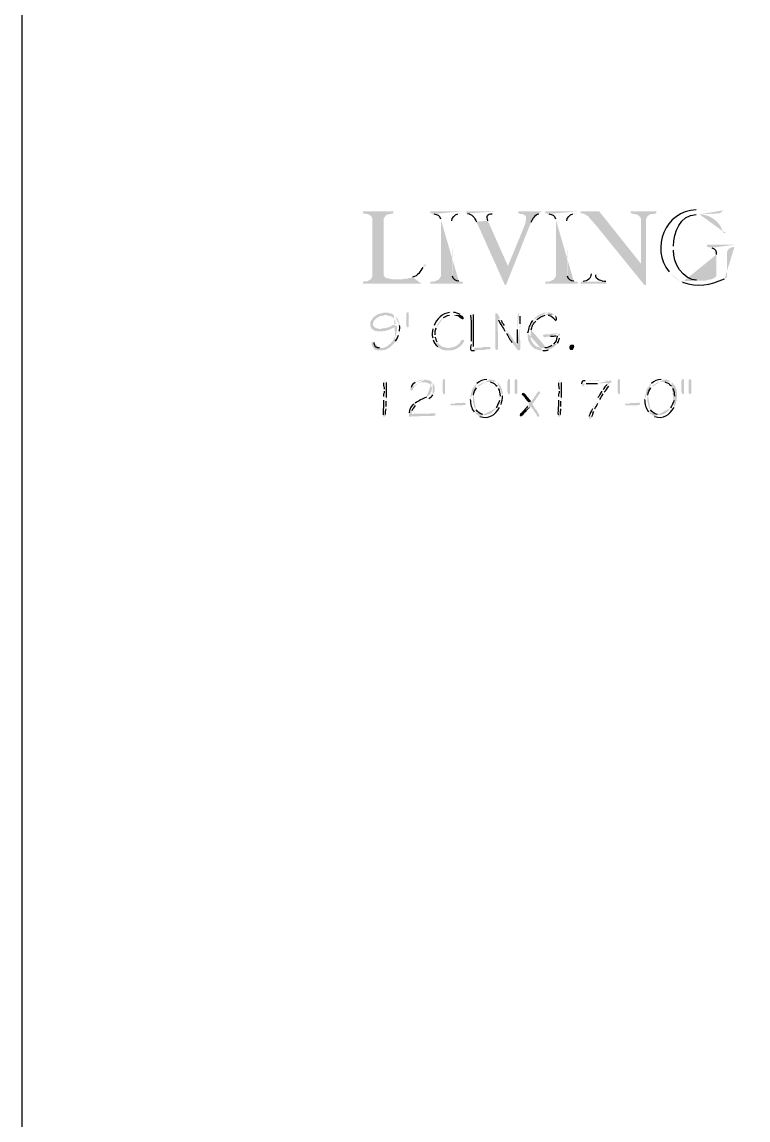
# Model space of a CAD drawing. Header units: inches. Extents: x -167 to 6071, y -6287 to -2731.
# Drawn here: x 496.9 to 575.7, y -5776.3 to -5657.1 of the extents above; entities that cross this region are included whole.
import ezdxf

# ---------------------------------------------------------------- set-up
doc = ezdxf.new("R2010")
doc.units = ezdxf.units.IN
doc.header["$LTSCALE"] = 96
doc.header["$MEASUREMENT"] = 0
doc.layers.add('PDF_Geometry', color=7, linetype='Continuous', true_color=0x4a4a4a)
doc.layers.add('PDF_Solid Fills', color=7, linetype='Continuous')

msp = doc.modelspace()

# ---------------------------------------------------------------- hatches: boundary and pattern name
at = {"layer": 'PDF_Solid Fills', "transparency": 33554559}
for points in [[(537.24, -5677.7), (533.93, -5677.7), (533.93, -5677.91), (534.2, -5677.96), (534.41, -5677.96), (534.62, -5678.07), (534.78, -5678.18), (534.89, -5678.34), (534.94, -5678.5), (534.94, -5684.74), (534.89, -5684.9), (534.78, -5685.06), (537.61, -5685.06), (537.08, -5685.06), (536.81, -5685), (536.6, -5684.95), (536.38, -5684.9), (536.28, -5684.79), (536.17, -5684.58), (536.17, -5678.5), (536.38, -5678.18), (536.49, -5678.07), (536.7, -5678.02), (536.92, -5677.96), (537.24, -5677.91)], [(559.58, -5677.7), (557.56, -5677.7), (557.56, -5677.91), (557.72, -5677.91), (557.93, -5677.96), (558.14, -5678.07), (558.3, -5678.18), (558.36, -5678.18), (558.46, -5678.34), (558.68, -5678.6), (559.21, -5679.19), (564.49, -5685.7), (564.12, -5683.4)], [(565.77, -5677.7), (563, -5677.7), (563, -5677.91), (563.05, -5677.91), (563.58, -5678.02), (563.74, -5678.07), (563.9, -5678.18), (564.12, -5678.5), (564.12, -5683.4), (564.49, -5685.7), (564.65, -5685.7), (564.65, -5678.6), (564.7, -5678.44), (564.76, -5678.28), (564.86, -5678.18), (565.02, -5678.07), (565.24, -5677.96), (565.5, -5677.96), (565.77, -5677.91)], [(536.38, -5688.68), (536.12, -5688.68), (536.01, -5688.74), (535.9, -5688.74), (535.8, -5688.79), (535.69, -5688.84), (535.53, -5688.84), (535.42, -5688.95), (535.32, -5689), (535.26, -5689.06), (535.16, -5689.11), (535.05, -5689.22), (535, -5689.27), (534.94, -5689.38), (534.84, -5689.48), (534.78, -5689.59), (534.73, -5689.75), (534.73, -5690.12), (534.89, -5690.44), (535.8, -5690.44), (535.64, -5690.44), (535.53, -5690.39), (535.42, -5690.39), (535.32, -5690.34), (535.21, -5690.28), (535.16, -5690.23), (535.05, -5690.12), (535, -5690.02), (535, -5689.91), (535.05, -5689.8), (535.05, -5689.7), (535.16, -5689.54), (535.21, -5689.43), (535.32, -5689.38), (535.42, -5689.27), (535.53, -5689.22), (535.58, -5689.16), (535.8, -5689.06), (535.9, -5689.06), (536.01, -5689), (536.17, -5689), (536.28, -5688.95), (537.29, -5688.95), (537.18, -5688.9), (537.13, -5688.84), (537.02, -5688.79), (536.92, -5688.74), (536.76, -5688.74), (536.65, -5688.68), (536.54, -5688.68)], [(538.89, -5688.9), (538.89, -5690.23), (538.78, -5690.28), (538.68, -5690.23), (538.68, -5690.12), (538.62, -5690.07), (538.62, -5688.9), (538.68, -5688.74), (538.68, -5688.68), (538.78, -5688.63), (538.89, -5688.68)], [(544.54, -5688.95), (543.53, -5688.95), (543.8, -5688.95), (543.9, -5689), (544.01, -5689), (544.06, -5689.06), (544.17, -5689.06), (544.28, -5689.11), (544.38, -5689.22), (544.49, -5689.27), (544.54, -5689.32), (544.65, -5689.38), (544.76, -5689.43), (544.86, -5689.38), (544.86, -5689.22), (544.81, -5689.11), (544.76, -5689.06), (544.65, -5689)], [(548.38, -5688.74), (548.28, -5688.79), (548.28, -5692.58), (548.33, -5692.68), (548.44, -5692.74), (548.54, -5692.68), (548.54, -5692.63), (548.6, -5692.52), (548.54, -5689.32), (548.76, -5689.22), (548.7, -5689.11), (548.65, -5689), (548.6, -5688.9), (548.54, -5688.84), (548.49, -5688.74)], [(537.13, -5690.07), (537.02, -5690.12), (536.92, -5690.18), (536.81, -5690.23), (536.7, -5690.28), (536.6, -5690.28), (536.49, -5690.34), (536.38, -5690.34), (536.22, -5690.39), (536.01, -5690.39), (535.9, -5690.44), (534.89, -5690.44), (535, -5690.5), (535.05, -5690.55), (535.16, -5690.6), (535.21, -5690.66), (535.37, -5690.66), (535.48, -5690.71), (536.01, -5690.71), (536.12, -5690.66), (536.38, -5690.66), (536.49, -5690.6), (536.6, -5690.6), (536.7, -5690.55), (536.76, -5690.55), (536.86, -5690.5), (537.08, -5690.39), (537.18, -5690.39), (537.29, -5690.28), (537.4, -5690.23), (537.5, -5690.18), (537.56, -5690.12)], [(544.76, -5691.62), (544.65, -5691.67), (544.54, -5691.78), (544.49, -5691.88), (544.44, -5691.99), (544.33, -5692.04), (544.33, -5692.1), (544.22, -5692.15), (544.12, -5692.26), (544.01, -5692.31), (543.9, -5692.36), (543.8, -5692.42), (543.69, -5692.42), (543.58, -5692.47), (543.48, -5692.47), (543.32, -5692.52), (542.2, -5692.52), (542.3, -5692.58), (542.41, -5692.63), (542.46, -5692.68), (542.62, -5692.74), (542.73, -5692.74), (542.84, -5692.79), (543.53, -5692.79), (543.64, -5692.74), (543.74, -5692.74), (543.85, -5692.68), (543.96, -5692.68), (544.01, -5692.63), (544.12, -5692.58), (544.22, -5692.52), (544.28, -5692.47), (544.38, -5692.42), (544.49, -5692.31), (544.76, -5692.04), (544.81, -5691.94), (544.86, -5691.88), (544.92, -5691.78), (544.86, -5691.67)], [(547.58, -5692.42), (546.94, -5692.42), (546.89, -5692.47), (546.3, -5692.47), (546.2, -5692.52), (545.93, -5692.52), (547.8, -5692.52), (547.74, -5692.42), (547.69, -5692.42)], [(556.54, -5692.74), (556.44, -5692.74), (556.38, -5692.68), (556.33, -5692.58), (556.33, -5692.36), (556.38, -5692.26), (556.49, -5692.15), (556.76, -5692.15), (556.81, -5692.2), (556.86, -5692.31), (556.86, -5692.36), (556.81, -5692.52), (556.76, -5692.58), (556.76, -5692.63), (556.65, -5692.74)], [(542.84, -5696.15), (542.84, -5697.48), (542.73, -5697.54), (542.62, -5697.48), (542.62, -5697.38), (542.57, -5697.32), (542.57, -5696.15), (542.62, -5695.99), (542.62, -5695.94), (542.73, -5695.88), (542.84, -5695.94)], [(549.77, -5695.88), (549.66, -5695.94), (549.66, -5695.99), (549.61, -5696.15), (549.61, -5697.32), (549.66, -5697.38), (549.66, -5697.48), (549.77, -5697.54), (549.88, -5697.48), (549.88, -5695.94)], [(550.52, -5695.88), (550.41, -5695.99), (550.41, -5697.38), (550.46, -5697.48), (550.52, -5697.54), (550.62, -5697.48), (550.68, -5697.43), (550.68, -5696.04), (550.62, -5695.94)], [(561.82, -5696.15), (561.82, -5697.48), (561.72, -5697.54), (561.61, -5697.48), (561.61, -5697.38), (561.56, -5697.32), (561.56, -5696.15), (561.61, -5695.99), (561.61, -5695.94), (561.72, -5695.88), (561.82, -5695.94)], [(568.65, -5695.88), (568.54, -5695.94), (568.54, -5695.99), (568.49, -5696.15), (568.49, -5697.32), (568.54, -5697.38), (568.54, -5697.48), (568.65, -5697.54), (568.76, -5697.48), (568.76, -5695.94)], [(569.4, -5695.88), (569.34, -5695.94), (569.29, -5695.99), (569.29, -5697.38), (569.34, -5697.48), (569.4, -5697.54), (569.5, -5697.48), (569.56, -5697.43), (569.56, -5696.04), (569.5, -5695.94)], [(553.02, -5697.22), (552.97, -5697.27), (552.92, -5697.27), (552.86, -5697.38), (552.76, -5697.48), (552.7, -5697.64), (552.54, -5697.8), (552.49, -5697.91), (552.44, -5698.02), (552.33, -5698.12), (552.28, -5698.23), (552.22, -5698.28), (552.17, -5698.39), (551.85, -5698.39), (551.9, -5698.5), (551.96, -5698.6), (551.96, -5698.66), (551.85, -5698.76), (552.12, -5698.82), (552.17, -5698.87), (552.28, -5699.08), (552.38, -5699.14), (552.44, -5699.24), (552.49, -5699.35), (552.54, -5699.46), (552.65, -5699.56), (552.7, -5699.67), (552.81, -5699.83), (552.86, -5699.94), (552.92, -5699.99), (553.02, -5699.99), (553.08, -5699.88), (553.08, -5699.83), (553.02, -5699.72), (552.97, -5699.62), (552.86, -5699.46), (552.86, -5699.4), (552.81, -5699.35), (552.76, -5699.24), (552.7, -5699.19), (552.6, -5699.08), (552.54, -5698.98), (552.49, -5698.87), (552.38, -5698.71), (552.28, -5698.6), (552.38, -5698.5), (552.49, -5698.39), (552.54, -5698.28), (552.65, -5698.18), (552.7, -5698.07), (552.76, -5697.96), (552.81, -5697.91), (552.86, -5697.8), (552.92, -5697.75), (552.97, -5697.64), (553.08, -5697.54), (553.13, -5697.43), (553.13, -5697.27)], [(544.92, -5698.44), (544.81, -5698.44), (544.7, -5698.5), (544.01, -5698.5), (543.9, -5698.55), (543.48, -5698.55), (543.42, -5698.66), (543.48, -5698.76), (544.76, -5698.76), (544.81, -5698.71), (544.97, -5698.71), (545.08, -5698.66), (545.08, -5698.6), (545.02, -5698.5)], [(563.85, -5698.44), (563.74, -5698.44), (563.64, -5698.5), (562.94, -5698.5), (562.84, -5698.55), (562.41, -5698.55), (562.36, -5698.66), (562.41, -5698.76), (563.69, -5698.76), (563.74, -5698.71), (563.9, -5698.71), (564.01, -5698.66), (564.01, -5698.6), (563.96, -5698.5)], [(541.66, -5699.62), (539.21, -5699.67), (538.94, -5699.67), (538.94, -5699.99), (539.16, -5699.99), (539.21, -5699.94), (541.61, -5699.88), (541.66, -5699.88), (541.77, -5699.83), (541.82, -5699.78), (541.77, -5699.67), (541.77, -5699.62)]]:
    msp.add_hatch(color=256, dxfattribs=at).paths.add_polyline_path(points)
h = msp.add_hatch(color=256, dxfattribs=at)
h.paths.add_polyline_path([(544.76, -5677.7), (541.24, -5677.7), (541.24, -5677.91), (541.34, -5677.91), (541.61, -5677.96)], flags=0)
h.paths.add_polyline_path([(542.36, -5678.5), (542.41, -5678.71), (542.41, -5684.63), (542.36, -5684.79), (542.25, -5684.95), (542.14, -5685.11), (541.98, -5685.16), (541.77, -5685.27), (541.5, -5685.32), (541.24, -5685.32), (541.24, -5685.54), (544.76, -5685.54), (544.76, -5685.32), (544.6, -5685.32), (544.33, -5685.27)], flags=0)
h.paths.add_polyline_path([(543.64, -5684.74), (543.58, -5684.52), (543.58, -5678.71)], flags=0)
h.paths.add_polyline_path([(544.22, -5677.96), (544.49, -5677.96), (544.76, -5677.91)], flags=0)
h = msp.add_hatch(color=256, dxfattribs=at)
h.paths.add_polyline_path([(548.28, -5677.7), (545.13, -5677.7), (545.13, -5677.91), (545.29, -5677.91)], flags=0)
h.paths.add_polyline_path([(546.25, -5678.82), (549.34, -5685.7), (549.66, -5683.62), (547.48, -5678.71)], flags=0)
h.paths.add_polyline_path([(547.96, -5677.96), (548.28, -5677.91)], flags=0)
h = msp.add_hatch(color=256, dxfattribs=at)
h.paths.add_polyline_path([(553.24, -5677.7), (550.78, -5677.7), (550.78, -5677.91), (551, -5677.96), (551.21, -5677.96), (551.42, -5678.07), (551.58, -5678.18), (551.64, -5678.39), (551.64, -5678.6), (551.58, -5678.82), (551.53, -5679.08), (549.66, -5683.62), (549.34, -5685.7), (549.45, -5685.7), (552.17, -5678.87)], flags=0)
h.paths.add_polyline_path([(553.02, -5677.96), (553.24, -5677.91)], flags=0)
h = msp.add_hatch(color=256, dxfattribs=at)
h.paths.add_polyline_path([(557.24, -5677.7), (553.72, -5677.7), (553.72, -5677.91), (553.82, -5677.91), (554.09, -5677.96)], flags=0)
h.paths.add_polyline_path([(554.84, -5678.5), (554.89, -5678.71), (554.89, -5684.63), (554.84, -5684.79), (554.73, -5684.95), (554.62, -5685.11), (554.46, -5685.16), (554.25, -5685.27), (553.98, -5685.32), (553.72, -5685.32), (553.72, -5685.54), (557.24, -5685.54), (557.24, -5685.32), (557.08, -5685.32), (556.81, -5685.27)], flags=0)
h.paths.add_polyline_path([(556.12, -5684.74), (556.06, -5684.52), (556.06, -5678.71)], flags=0)
h.paths.add_polyline_path([(556.7, -5677.96), (556.97, -5677.96), (557.24, -5677.91)], flags=0)
h = msp.add_hatch(color=256, dxfattribs=at)
h.paths.add_polyline_path([(558.68, -5678.6), (558.68, -5684.47)], flags=0)
h.paths.add_polyline_path([(557.82, -5685.32), (557.56, -5685.32), (557.56, -5685.54), (560.33, -5685.54), (560.33, -5685.32), (560.28, -5685.32)], flags=0)
h.paths.add_polyline_path([(559.21, -5684.58), (559.21, -5679.19)], flags=0)
h = msp.add_hatch(color=256, dxfattribs=at)
h.paths.add_polyline_path([(570.3, -5677.54), (570.09, -5677.54)], flags=0)
h.paths.add_polyline_path([(567.16, -5684.26), (567.32, -5684.47), (567.37, -5684.47)], flags=0)
h.paths.add_polyline_path([(567.37, -5684.47, 0.080013), (568.38, -5685.27)], flags=0)
h.paths.add_polyline_path([(568.38, -5685.27), (570.57, -5685.22), (570.36, -5685.22), (570.14, -5685.16)], flags=0)
h.paths.add_polyline_path([(567.64, -5681.91), (567.64, -5681.48)], flags=0)
h.paths.add_polyline_path([(570.09, -5678.02), (570.36, -5678.02), (572.54, -5677.91), (572.38, -5677.91)], flags=0)
h.paths.add_polyline_path([(570.78, -5677.54, 0.007389), (572.38, -5677.91)], flags=0)
h.paths.add_polyline_path([(570.78, -5677.54), (570.52, -5677.54)], flags=0)
h = msp.add_hatch(color=256, dxfattribs=at)
h.paths.add_polyline_path([(573.24, -5677.54), (572.97, -5677.54), (572.86, -5677.75), (572.76, -5677.86), (572.54, -5677.91), (570.36, -5678.02), (570.46, -5678.02)], flags=0)
h.paths.add_polyline_path([(572.97, -5679.83, 0.323369), (570.46, -5678.02)], flags=0)
h.paths.add_polyline_path([(572.97, -5679.83), (573.08, -5680.04), (573.34, -5680.04)], flags=0)
h = msp.add_hatch(color=256, dxfattribs=at)
h.paths.add_polyline_path([(574.25, -5681.32), (571.26, -5681.32), (571.26, -5681.54), (571.8, -5681.64)], flags=0)
h.paths.add_polyline_path([(572.28, -5682.39), (572.28, -5684.63), (572.22, -5684.79), (572.01, -5684.95), (571.74, -5685.06), (571.48, -5685.11), (571.26, -5685.16), (571.05, -5685.22), (570.57, -5685.22), (568.38, -5685.27), (568.6, -5685.38)], flags=0)
h.paths.add_polyline_path([(573.18, -5685), (573.45, -5684.84), (573.45, -5682.07), (573.56, -5681.86), (573.66, -5681.75), (573.82, -5681.64), (574.04, -5681.59), (574.25, -5681.54)], flags=0)
h = msp.add_hatch(color=256, dxfattribs=at)
h.paths.add_polyline_path([(540.86, -5683.46), (540.54, -5683.46), (540.54, -5683.51), (540.44, -5683.78)], flags=0)
h.paths.add_polyline_path([(539.32, -5684.84), (539.16, -5684.9), (538.94, -5684.95), (538.73, -5685), (538.46, -5685), (538.2, -5685.06), (534.78, -5685.06), (534.62, -5685.16), (534.41, -5685.27), (534.2, -5685.27), (533.93, -5685.32), (533.93, -5685.54), (540.28, -5685.54)], flags=0)
h = msp.add_hatch(color=256, dxfattribs=at)
h.paths.add_polyline_path([(537.29, -5688.95), (536.38, -5688.95), (536.49, -5688.95), (536.6, -5689), (536.7, -5689), (536.81, -5689.06), (536.92, -5689.06), (537.13, -5689.16), (537.24, -5689.27), (537.29, -5689.38), (537.4, -5689.48), (537.45, -5689.59), (537.45, -5689.7), (537.5, -5689.8), (537.45, -5689.91), (537.34, -5689.96), (537.24, -5690.02), (537.13, -5690.07), (537.56, -5690.12), (537.61, -5690.12), (537.61, -5690.66), (537.56, -5690.76), (537.56, -5690.92), (537.5, -5691.03), (537.5, -5691.14), (537.45, -5691.24), (537.4, -5691.3), (537.18, -5691.72), (537.13, -5691.83), (537.02, -5691.88), (536.97, -5691.99), (536.86, -5692.1), (536.76, -5692.15), (536.65, -5692.2), (536.6, -5692.31), (536.49, -5692.36), (536.38, -5692.42), (536.33, -5692.42), (536.22, -5692.47), (536.12, -5692.52), (535.74, -5692.52), (536.65, -5692.58), (536.7, -5692.52), (536.81, -5692.47), (536.86, -5692.42), (536.97, -5692.31), (537.08, -5692.26), (537.13, -5692.15), (537.24, -5692.1), (537.29, -5691.99), (537.4, -5691.88), (537.45, -5691.78)], flags=0)
h.paths.add_polyline_path([(537.77, -5691.14), (537.82, -5691.08), (537.82, -5690.98), (537.88, -5690.87), (537.88, -5690.71)], flags=0)
h.paths.add_polyline_path([(537.88, -5690.07), (537.88, -5689.8), (537.82, -5689.7), (537.77, -5689.59), (537.77, -5689.48), (537.72, -5689.38), (537.66, -5689.32), (537.56, -5689.22), (537.5, -5689.16), (537.45, -5689.11), (537.4, -5689)], flags=0)
h = msp.add_hatch(color=256, dxfattribs=at)
h.paths.add_polyline_path([(543.53, -5688.63), (543.42, -5688.63), (543.32, -5688.68)], flags=0)
h.paths.add_polyline_path([(541.66, -5690.07), (541.56, -5690.28), (541.5, -5690.44)], flags=0)
h.paths.add_polyline_path([(541.5, -5691.4), (541.5, -5691.51), (541.56, -5691.62)], flags=0)
h.paths.add_polyline_path([(542.04, -5692.36), (542.09, -5692.47), (542.2, -5692.52), (543.21, -5692.52), (543.1, -5692.52), (542.94, -5692.47), (542.84, -5692.47), (542.73, -5692.42), (542.62, -5692.42), (542.52, -5692.36), (542.41, -5692.31), (542.25, -5692.15), (542.14, -5692.1), (542.14, -5692.04), (542.04, -5691.94), (541.98, -5691.88)], flags=0)
h.paths.add_polyline_path([(541.77, -5691.35), (541.77, -5691.08)], flags=0)
h.paths.add_polyline_path([(542.68, -5689.22, 0.162278), (541.88, -5690.34)], flags=0)
h.paths.add_polyline_path([(543.32, -5688.95), (544.54, -5688.95), (544.49, -5688.9)], flags=0)
h.paths.add_polyline_path([(543.74, -5688.68), (543.64, -5688.63)], flags=0)
h = msp.add_hatch(color=256, dxfattribs=at)
h.paths.add_polyline_path([(545.77, -5688.74), (545.66, -5688.79), (545.61, -5688.95)], flags=0)
h.paths.add_polyline_path([(545.66, -5691.78), (545.66, -5692.15)], flags=0)
h.paths.add_polyline_path([(546.04, -5692.79), (546.25, -5692.79), (546.41, -5692.74), (547.1, -5692.74), (547.21, -5692.68), (547.58, -5692.68), (547.69, -5692.63), (547.74, -5692.63), (547.8, -5692.52), (545.93, -5692.52), (545.93, -5692.36)], flags=0)
h.paths.add_polyline_path([(545.93, -5688.9), (545.88, -5688.79)], flags=0)
h = msp.add_hatch(color=256, dxfattribs=at)
h.paths.add_polyline_path([(548.76, -5689.22), (548.54, -5689.32), (548.54, -5689.38), (548.65, -5689.48)], flags=0)
h.paths.add_polyline_path([(549.34, -5690.71), (549.4, -5690.82), (549.5, -5690.92)], flags=0)
h.paths.add_polyline_path([(550.14, -5691.94), (550.36, -5692.26), (550.68, -5692.26), (550.62, -5692.15), (550.57, -5692.1), (550.52, -5691.99), (550.46, -5691.88), (550.36, -5691.83), (550.3, -5691.72), (550.25, -5691.62), (550.2, -5691.51), (550.09, -5691.4), (550.04, -5691.3), (549.98, -5691.19), (549.88, -5691.08), (549.82, -5690.98), (549.77, -5690.87), (549.72, -5690.87), (549.61, -5690.66), (549.56, -5690.6), (549.45, -5690.39), (549.4, -5690.28), (549.29, -5690.07)], flags=0)
h.paths.add_polyline_path([(548.97, -5689.54), (548.92, -5689.43), (548.86, -5689.32)], flags=0)
h = msp.add_hatch(color=256, dxfattribs=at)
h.paths.add_polyline_path([(550.89, -5688.74), (550.78, -5688.79), (550.73, -5688.95), (550.73, -5689.75), (550.68, -5689.8), (550.68, -5690.5)], flags=0)
h.paths.add_polyline_path([(550.68, -5691.99), (550.68, -5692.26), (550.36, -5692.26), (550.46, -5692.36), (550.52, -5692.47), (550.62, -5692.58), (550.68, -5692.68), (550.78, -5692.79), (550.84, -5692.79), (550.94, -5692.74), (551, -5692.63), (551, -5691.67), (550.94, -5691.56), (550.94, -5690.39), (551, -5690.28), (551, -5689.91)], flags=0)
h.paths.add_polyline_path([(551, -5689.06), (551, -5688.79)], flags=0)
h = msp.add_hatch(color=256, dxfattribs=at)
h.paths.add_polyline_path([(553.93, -5688.63), (553.88, -5688.63), (553.77, -5688.68), (553.56, -5688.68), (553.45, -5688.74), (553.34, -5688.79), (553.24, -5688.84), (553.13, -5688.9), (553.02, -5688.95), (552.97, -5688.95), (552.86, -5689.06), (552.65, -5689.16), (552.6, -5689.27), (552.49, -5689.38), (552.44, -5689.43), (552.33, -5689.54)], flags=0)
h.paths.add_polyline_path([(551.8, -5690.92), (551.8, -5691.3), (551.85, -5691.4), (551.85, -5691.67), (551.96, -5691.88), (552.06, -5692.1), (552.12, -5692.15), (552.17, -5692.26), (552.28, -5692.36), (552.38, -5692.42), (552.44, -5692.52), (552.54, -5692.58), (552.65, -5692.63), (552.76, -5692.68), (552.86, -5692.68), (552.97, -5692.74), (553.08, -5692.79), (553.45, -5692.79)], flags=0)
h.paths.add_polyline_path([(554.04, -5692.74), (554.14, -5692.68), (554.25, -5692.63), (554.36, -5692.58), (554.46, -5692.52), (553.18, -5692.52), (553.08, -5692.47), (552.97, -5692.42), (552.86, -5692.42), (552.76, -5692.36), (552.65, -5692.31), (552.6, -5692.2), (552.49, -5692.15), (552.44, -5692.1), (552.38, -5691.99), (552.33, -5691.94), (552.28, -5691.83), (552.22, -5691.72), (552.17, -5691.62), (552.12, -5691.51), (552.12, -5690.76), (552.17, -5690.66), (552.17, -5690.55)], flags=0)
h.paths.add_polyline_path([(552.7, -5689.59), (552.76, -5689.54), (552.81, -5689.43)], flags=0)
h.paths.add_polyline_path([(553.72, -5688.95), (553.82, -5688.95), (553.93, -5688.9), (554.68, -5688.9), (554.62, -5688.84), (554.52, -5688.79), (554.41, -5688.74), (554.3, -5688.68), (554.2, -5688.68), (554.09, -5688.63)], flags=0)
h = msp.add_hatch(color=256, dxfattribs=at)
h.paths.add_polyline_path([(554.68, -5688.9), (553.93, -5688.9), (554.04, -5688.95)], flags=0)
h.paths.add_polyline_path([(554.89, -5689.54), (555, -5689.48), (555, -5689.27), (554.94, -5689.16), (554.89, -5689.06), (554.78, -5689)], flags=0)
h = msp.add_hatch(color=256, dxfattribs=at)
h.paths.add_polyline_path([(555.16, -5690.87), (554.57, -5690.98), (554.3, -5690.98), (554.2, -5691.03), (553.72, -5691.03), (553.61, -5691.08), (553.5, -5691.08), (553.45, -5691.19), (553.5, -5691.3), (553.56, -5691.3), (553.66, -5691.35), (553.77, -5691.35), (553.88, -5691.3), (554.2, -5691.3), (554.3, -5691.24)], flags=0)
h.paths.add_polyline_path([(554.89, -5691.19), (555, -5691.19), (555.32, -5691.14), (555.32, -5691.03), (555.26, -5690.92)], flags=0)
h = msp.add_hatch(color=256, dxfattribs=at)
h.paths.add_polyline_path([(555.32, -5691.14), (555, -5691.19), (555, -5691.24)], flags=0)
h.paths.add_polyline_path([(554.62, -5692.1), (554.52, -5692.15), (554.52, -5692.2), (554.41, -5692.26)], flags=0)
h.paths.add_polyline_path([(553.66, -5692.52), (553.5, -5692.52), (554.46, -5692.52), (554.57, -5692.47), (554.62, -5692.42), (554.73, -5692.36), (554.84, -5692.26), (554.89, -5692.15), (555, -5692.1), (555.05, -5691.99)], flags=0)
h.paths.add_polyline_path([(555.26, -5691.46), (555.32, -5691.35), (555.32, -5691.24)], flags=0)
h = msp.add_hatch(color=256, dxfattribs=at)
h.paths.add_polyline_path([(535, -5691.83), (534.89, -5691.94), (534.89, -5692.2), (535.05, -5692.52), (535.1, -5692.58), (535.21, -5692.63), (535.26, -5692.74), (535.37, -5692.74), (535.48, -5692.79), (536.06, -5692.79), (536.17, -5692.74), (536.33, -5692.74), (536.44, -5692.68), (536.54, -5692.63), (536.65, -5692.58), (535.74, -5692.52)], flags=0)
h.paths.add_polyline_path([(535.16, -5691.94), (535.1, -5691.83)], flags=0)
h = msp.add_hatch(color=256, dxfattribs=at)
h.paths.add_polyline_path([(536.33, -5695.99), (536.22, -5696.04), (536.17, -5696.2), (536.17, -5696.31)], flags=0)
h.paths.add_polyline_path([(536.22, -5697), (536.22, -5697.22)], flags=0)
h.paths.add_polyline_path([(536.17, -5697.8), (536.17, -5698.18)], flags=0)
h.paths.add_polyline_path([(536.12, -5699.78), (536.12, -5699.94), (536.22, -5699.99), (536.33, -5699.94), (536.38, -5699.88), (536.38, -5699.72)], flags=0)
h.paths.add_polyline_path([(536.44, -5699.14), (536.44, -5698.87)], flags=0)
h.paths.add_polyline_path([(536.44, -5698.28), (536.44, -5698.02), (536.49, -5697.91)], flags=0)
h.paths.add_polyline_path([(536.49, -5696.26), (536.49, -5696.15), (536.44, -5696.04)], flags=0)
h = msp.add_hatch(color=256, dxfattribs=at)
h.paths.add_polyline_path([(541.4, -5696.26), (540.54, -5696.26), (540.76, -5696.26), (540.86, -5696.31), (540.97, -5696.31), (541.08, -5696.36), (541.18, -5696.42), (541.18, -5696.47), (541.29, -5696.52), (541.4, -5696.74), (541.4, -5696.84), (541.45, -5696.95), (541.4, -5697.06), (541.4, -5697.16), (541.34, -5697.27), (541.29, -5697.38), (541.29, -5697.43), (541.18, -5697.54), (541.13, -5697.59), (541.02, -5697.7), (540.92, -5697.75), (540.92, -5697.8), (540.81, -5697.86)], flags=0)
h.paths.add_polyline_path([(539.58, -5698.5), (539.53, -5698.5), (539.48, -5698.6)], flags=0)
h.paths.add_polyline_path([(538.94, -5699.56), (538.94, -5699.67), (539.21, -5699.67), (539.21, -5699.56), (539.26, -5699.4), (539.26, -5699.3)], flags=0)
h.paths.add_polyline_path([(539.64, -5698.76), (539.74, -5698.71), (539.85, -5698.66), (539.96, -5698.55), (540.06, -5698.55), (540.17, -5698.5), (540.28, -5698.44), (540.33, -5698.39), (540.49, -5698.34), (540.6, -5698.28), (540.76, -5698.18), (540.86, -5698.12), (540.97, -5698.07), (541.08, -5698.02)], flags=0)
h.paths.add_polyline_path([(541.5, -5697.59), (541.56, -5697.48), (541.61, -5697.43), (541.72, -5697.22), (541.72, -5696.74), (541.66, -5696.58), (541.61, -5696.52), (541.5, -5696.31)], flags=0)
h = msp.add_hatch(color=256, dxfattribs=at)
h.paths.add_polyline_path([(540.54, -5695.94, 0.133918), (539.58, -5696.26)], flags=0)
h.paths.add_polyline_path([(539.16, -5696.79), (539.1, -5696.9), (539.05, -5697), (539.1, -5697.11), (539.21, -5697.16), (539.37, -5697), (539.37, -5696.95), (539.42, -5696.84), (539.48, -5696.79), (539.48, -5696.74), (539.64, -5696.58), (539.74, -5696.52), (539.8, -5696.42), (539.9, -5696.36), (539.96, -5696.36), (540.06, -5696.31), (540.17, -5696.26), (541.4, -5696.26), (541.34, -5696.15), (541.24, -5696.1), (541.13, -5696.04), (541.02, -5696.04), (540.92, -5695.99), (540.81, -5695.99), (540.65, -5695.94)], flags=0)
h = msp.add_hatch(color=256, dxfattribs=at)
h.paths.add_polyline_path([(547.53, -5695.88), (547.37, -5695.94)], flags=0)
h.paths.add_polyline_path([(546.3, -5696.36), (546.2, -5696.42), (546.2, -5696.47), (546.09, -5696.58), (546.04, -5696.68), (545.98, -5696.79), (545.88, -5696.84), (545.82, -5696.95), (545.77, -5697.06), (545.72, -5697.22), (545.72, -5697.32), (545.66, -5697.43), (545.66, -5697.54), (545.61, -5697.64), (545.61, -5697.91), (545.56, -5698.02), (545.56, -5698.12)], flags=0)
h.paths.add_polyline_path([(545.98, -5699.46), (546.09, -5699.56), (546.09, -5699.62), (546.2, -5699.67), (546.3, -5699.72), (546.41, -5699.83), (547.21, -5699.78), (547.05, -5699.78), (546.94, -5699.72)], flags=0)
h.paths.add_polyline_path([(546.2, -5699.24), (546.14, -5699.14), (546.09, -5699.08), (546.04, -5698.98), (545.98, -5698.87), (545.98, -5698.76), (545.93, -5698.66), (545.93, -5698.5), (545.88, -5698.39), (545.88, -5697.8), (545.93, -5697.64)], flags=0)
h.paths.add_polyline_path([(546.25, -5696.84), (546.46, -5696.63), (546.52, -5696.52), (546.62, -5696.47), (546.73, -5696.42), (546.78, -5696.36), (546.89, -5696.31), (547, -5696.26), (547.1, -5696.26), (547.26, -5696.2), (547.48, -5696.2), (548.38, -5696.15), (548.33, -5696.1), (548.22, -5696.04), (548.12, -5695.99), (548.01, -5695.99), (547.9, -5695.94), (547.64, -5695.94)], flags=0)
h = msp.add_hatch(color=256, dxfattribs=at)
h.paths.add_polyline_path([(548.38, -5696.15), (547.48, -5696.2), (547.74, -5696.2)], flags=0)
h.paths.add_polyline_path([(548.49, -5696.68), (548.54, -5696.79), (548.6, -5696.9)], flags=0)
h.paths.add_polyline_path([(548.81, -5697.75), (548.76, -5697.86), (548.76, -5698.23)], flags=0)
h.paths.add_polyline_path([(548.38, -5699.03), (548.33, -5699.14), (548.22, -5699.19), (548.17, -5699.3), (548.06, -5699.4), (547.96, -5699.46), (547.9, -5699.56), (547.8, -5699.62), (547.69, -5699.67), (547.53, -5699.72), (547.42, -5699.72), (547.32, -5699.78), (547.21, -5699.78), (546.41, -5699.83), (546.62, -5699.94)], flags=0)
h.paths.add_polyline_path([(548.76, -5698.98), (548.81, -5698.87), (548.86, -5698.76), (548.92, -5698.66)], flags=0)
h.paths.add_polyline_path([(549.08, -5697.7), (549.08, -5697.32), (549.02, -5697.16), (549.02, -5697.06), (548.97, -5696.95), (548.92, -5696.84), (548.92, -5696.74), (548.86, -5696.63), (548.7, -5696.47), (548.65, -5696.36), (548.6, -5696.31), (548.49, -5696.2)], flags=0)
h = msp.add_hatch(color=256, dxfattribs=at)
h.paths.add_polyline_path([(555.32, -5695.99), (555.21, -5696.04), (555.16, -5696.2), (555.16, -5696.31)], flags=0)
h.paths.add_polyline_path([(555.21, -5697), (555.21, -5697.22)], flags=0)
h.paths.add_polyline_path([(555.16, -5697.8), (555.16, -5698.18)], flags=0)
h.paths.add_polyline_path([(555.1, -5699.78), (555.1, -5699.94), (555.21, -5699.99), (555.32, -5699.94), (555.37, -5699.88), (555.37, -5699.72)], flags=0)
h.paths.add_polyline_path([(555.42, -5699.14), (555.42, -5698.87)], flags=0)
h.paths.add_polyline_path([(555.42, -5698.28), (555.42, -5698.02), (555.48, -5697.91)], flags=0)
h.paths.add_polyline_path([(555.48, -5696.26), (555.48, -5696.15), (555.42, -5696.04)], flags=0)
h = msp.add_hatch(color=256, dxfattribs=at)
h.paths.add_polyline_path([(560.7, -5695.99), (560.54, -5695.99), (560.44, -5696.04), (559.64, -5696.04), (559.53, -5696.1), (558.04, -5696.1)], flags=0)
h.paths.add_polyline_path([(557.66, -5696.42), (557.66, -5696.52), (557.72, -5696.58), (557.72, -5696.63), (557.82, -5696.68), (557.93, -5696.63), (557.93, -5696.58), (557.98, -5696.47), (557.98, -5696.42), (557.93, -5696.36), (558.14, -5696.36)], flags=0)
h.paths.add_polyline_path([(559.37, -5696.36), (559.9, -5696.36), (560.01, -5696.31), (560.54, -5696.31), (560.86, -5696.26), (560.92, -5696.2), (560.92, -5696.15), (560.86, -5696.04), (560.81, -5696.04)], flags=0)
h = msp.add_hatch(color=256, dxfattribs=at)
h.paths.add_polyline_path([(560.86, -5696.26), (560.54, -5696.31), (560.49, -5696.36), (560.44, -5696.47)], flags=0)
h.paths.add_polyline_path([(560.01, -5697.06), (559.96, -5697.16), (559.85, -5697.22)], flags=0)
h.paths.add_polyline_path([(559.42, -5697.91), (559.37, -5698.02), (559.32, -5698.12), (559.26, -5698.23), (559.21, -5698.34), (559.16, -5698.44), (559.1, -5698.5), (559.1, -5698.55), (559.05, -5698.66), (559, -5698.76), (558.89, -5698.87), (558.89, -5699.03), (558.84, -5699.14)], flags=0)
h.paths.add_polyline_path([(558.46, -5699.94), (558.46, -5700.2), (558.68, -5700.2), (558.68, -5700.15), (558.78, -5699.99), (558.78, -5699.94)], flags=0)
h.paths.add_polyline_path([(559, -5699.4), (559.05, -5699.24), (559.1, -5699.14)], flags=0)
h.paths.add_polyline_path([(559.42, -5698.5), (559.48, -5698.39), (559.53, -5698.28), (559.58, -5698.18), (559.64, -5698.12)], flags=0)
h.paths.add_polyline_path([(560.01, -5697.48), (560.06, -5697.43), (560.12, -5697.32)], flags=0)
h.paths.add_polyline_path([(560.6, -5696.68), (560.7, -5696.58), (560.76, -5696.42), (560.81, -5696.36)], flags=0)
h = msp.add_hatch(color=256, dxfattribs=at)
h.paths.add_polyline_path([(566.46, -5695.88), (566.3, -5695.94)], flags=0)
h.paths.add_polyline_path([(565.24, -5696.36), (565.13, -5696.42), (565.13, -5696.47), (565.02, -5696.58), (564.97, -5696.68), (564.92, -5696.79), (564.81, -5696.84), (564.76, -5696.95), (564.7, -5697.06), (564.65, -5697.22), (564.65, -5697.32), (564.6, -5697.43), (564.6, -5697.54), (564.54, -5697.64), (564.54, -5697.91), (564.49, -5698.02), (564.49, -5698.12)], flags=0)
h.paths.add_polyline_path([(564.92, -5699.46), (565.02, -5699.56), (565.02, -5699.62), (565.13, -5699.67), (565.24, -5699.72), (565.34, -5699.83), (566.14, -5699.78), (565.98, -5699.78), (565.88, -5699.72)], flags=0)
h.paths.add_polyline_path([(565.13, -5699.24), (565.08, -5699.14), (565.02, -5699.08), (564.97, -5698.98), (564.92, -5698.87), (564.92, -5698.76), (564.86, -5698.66), (564.86, -5698.5), (564.81, -5698.39), (564.81, -5697.8), (564.86, -5697.64)], flags=0)
h.paths.add_polyline_path([(565.18, -5696.84), (565.29, -5696.74), (565.4, -5696.63), (565.45, -5696.52), (565.56, -5696.47), (565.66, -5696.42), (565.72, -5696.36), (565.82, -5696.31), (565.93, -5696.26), (566.04, -5696.26), (566.2, -5696.2), (566.41, -5696.2), (567.32, -5696.15), (567.26, -5696.1), (567.16, -5696.04), (567.05, -5695.99), (566.94, -5695.99), (566.84, -5695.94), (566.57, -5695.94)], flags=0)
h = msp.add_hatch(color=256, dxfattribs=at)
h.paths.add_polyline_path([(567.32, -5696.15), (566.41, -5696.2), (566.68, -5696.2)], flags=0)
h.paths.add_polyline_path([(567.42, -5696.68), (567.48, -5696.79), (567.53, -5696.9)], flags=0)
h.paths.add_polyline_path([(567.74, -5697.75), (567.69, -5697.86), (567.69, -5698.23)], flags=0)
h.paths.add_polyline_path([(567.32, -5699.03), (567.26, -5699.14), (567.16, -5699.19), (567.1, -5699.3), (567, -5699.4), (566.89, -5699.46), (566.84, -5699.56), (566.73, -5699.62), (566.62, -5699.67), (566.46, -5699.72), (566.36, -5699.72), (566.25, -5699.78), (566.14, -5699.78), (565.34, -5699.83), (565.56, -5699.94)], flags=0)
h.paths.add_polyline_path([(567.69, -5698.98), (567.74, -5698.87), (567.8, -5698.76), (567.85, -5698.66), (567.85, -5698.55), (567.9, -5698.5), (567.9, -5698.39), (567.96, -5698.28), (567.96, -5698.12), (568.01, -5698.02), (568.01, -5697.32), (567.96, -5697.16), (567.96, -5697.06), (567.85, -5696.84), (567.85, -5696.74), (567.8, -5696.63), (567.74, -5696.58), (567.64, -5696.47), (567.58, -5696.36), (567.42, -5696.2)], flags=0)
h = msp.add_hatch(color=256, dxfattribs=at)
h.paths.add_polyline_path([(551.26, -5697.38), (551.21, -5697.43), (551.16, -5697.54), (551.16, -5697.59), (551.48, -5697.91), (551.53, -5698.02), (551.64, -5698.12), (551.69, -5698.23), (551.85, -5698.39), (552.17, -5698.39), (552.12, -5698.34)], flags=0)
h.paths.add_polyline_path([(551.37, -5697.43), (551.32, -5697.43)], flags=0)
h = msp.add_hatch(color=256, dxfattribs=at)
h.paths.add_polyline_path([(551.85, -5698.76), (551.8, -5698.82)], flags=0)
h.paths.add_polyline_path([(551, -5699.72), (550.94, -5699.83), (551, -5699.94), (551.1, -5699.94), (551.21, -5699.88), (551.42, -5699.67), (551.48, -5699.56), (551.58, -5699.51), (551.64, -5699.46), (551.69, -5699.35), (551.8, -5699.24), (551.85, -5699.14), (551.96, -5699.08), (552.06, -5698.92), (552.12, -5698.82)], flags=0)

# ---------------------------------------------------------------- linework, layer by layer
at = {"layer": 'PDF_Geometry', "color": 7}
msp.add_lwpolyline([(640.92, -5742.07), (640.92, -5581.11), (496.92, -5581.11), (496.92, -5818.6)], dxfattribs=at)
for points in [[(541.61, -5677.96), (541.99, -5678.03), (542.25, -5678.07), (542.36, -5678.5)], [(543.58, -5678.71), (543.55, -5678.34), (543.92, -5678.08), (544.22, -5677.96)], [(545.29, -5677.91), (545.77, -5677.98), (546.05, -5678.41), (546.25, -5678.82)], [(547.48, -5678.71), (547.33, -5678.26), (547.39, -5677.92), (547.96, -5677.96)], [(552.17, -5678.87), (552.38, -5678.51), (552.55, -5678.04), (553.02, -5677.96)], [(554.09, -5677.96), (554.47, -5678.03), (554.73, -5678.07), (554.84, -5678.5)], [(556.06, -5678.71), (556.03, -5678.34), (556.4, -5678.08), (556.7, -5677.96)], [(570.09, -5677.54), (566.69, -5677.63), (565.11, -5681.7), (567.16, -5684.26)], [(567.64, -5681.48), (567.64, -5679.91), (568.3, -5678.16), (570.09, -5678.02)], [(570.14, -5685.16), (568.69, -5685.16), (567.52, -5683.26), (567.64, -5681.91)], [(571.8, -5681.64), (572.19, -5681.73), (572.31, -5682.01), (572.28, -5682.39)], [(540.44, -5683.78), (540.13, -5684.22), (539.89, -5684.69), (539.32, -5684.84)], [(558.68, -5684.47), (558.72, -5685.01), (558.28, -5685.2), (557.82, -5685.32)], [(544.33, -5685.27), (544.02, -5685.24), (543.71, -5685.04), (543.64, -5684.74)], [(556.81, -5685.27), (556.5, -5685.24), (556.19, -5685.04), (556.12, -5684.74)], [(560.28, -5685.32), (559.87, -5685.26), (559.13, -5685.15), (559.21, -5684.58)], [(568.6, -5685.38), (570.34, -5685.97), (571.53, -5685.7), (573.18, -5685)], [(543.32, -5688.68), (542.56, -5688.73), (541.91, -5689.38), (541.66, -5690.07)], [(542.68, -5689.22), (543.08, -5688.97), (542.88, -5689.06), (543.32, -5688.95)], [(544.49, -5688.9), (544.28, -5688.78), (543.98, -5688.65), (543.74, -5688.68)], [(545.61, -5688.95), (545.72, -5689.83), (545.64, -5690.86), (545.66, -5691.78)], [(545.93, -5692.36), (545.93, -5691.21), (545.93, -5690.05), (545.93, -5688.9)], [(551, -5689.91), (551, -5689.62), (551, -5689.34), (551, -5689.06)], [(552.81, -5689.43), (553.08, -5689.24), (553.38, -5688.99), (553.72, -5688.95)], [(554.04, -5688.95), (554.52, -5688.96), (554.6, -5689.39), (554.89, -5689.54)], [(537.88, -5690.71), (537.89, -5690.51), (538.01, -5690.27), (537.88, -5690.07)], [(541.5, -5690.44), (541.5, -5690.75), (541.36, -5691.1), (541.5, -5691.4)], [(541.77, -5691.08), (541.79, -5690.62), (541.71, -5690.76), (541.88, -5690.34)], [(548.65, -5689.48), (548.8, -5689.92), (549.16, -5690.29), (549.34, -5690.71)], [(549.29, -5690.07), (549.09, -5689.89), (549.06, -5689.79), (548.97, -5689.54)], [(550.68, -5690.5), (550.68, -5690.99), (550.68, -5691.49), (550.68, -5691.99)], [(552.33, -5689.54), (551.92, -5690.16), (551.99, -5690.22), (551.8, -5690.92)], [(552.17, -5690.55), (552.4, -5689.89), (552.23, -5690.16), (552.7, -5689.59)], [(537.45, -5691.78), (537.71, -5691.38), (537.62, -5691.61), (537.77, -5691.14)], [(541.56, -5691.62), (541.58, -5691.92), (541.8, -5692.21), (542.04, -5692.36)], [(541.98, -5691.88), (541.75, -5691.46), (542.01, -5691.77), (541.77, -5691.35)], [(549.5, -5690.92), (549.65, -5691.22), (549.93, -5691.7), (550.14, -5691.94)], [(554.3, -5691.24), (554.7, -5691.27), (554.63, -5691.19), (554.89, -5691.19)], [(555, -5691.24), (554.92, -5691.85), (554.89, -5691.69), (554.62, -5692.1)], [(555.05, -5691.99), (555.24, -5691.66), (555.16, -5691.69), (555.26, -5691.46)], [(535.74, -5692.52), (535.41, -5692.53), (535.09, -5692.32), (535.16, -5691.94)], [(545.66, -5692.15), (545.61, -5692.54), (545.44, -5692.87), (546.04, -5692.79)], [(553.45, -5692.79), (553.91, -5692.82), (553.76, -5692.75), (554.04, -5692.74)], [(554.41, -5692.26), (554.16, -5692.38), (553.94, -5692.51), (553.66, -5692.52)], [(536.17, -5696.31), (536.13, -5696.87), (536.25, -5696.61), (536.22, -5697)], [(536.49, -5697.91), (536.49, -5697.36), (536.49, -5696.81), (536.49, -5696.26)], [(539.58, -5696.26), (539.39, -5696.45), (539.21, -5696.44), (539.16, -5696.79)], [(547.37, -5695.94), (546.95, -5695.93), (546.62, -5696.09), (546.3, -5696.36)], [(547.74, -5696.2), (548.27, -5696.37), (548.09, -5696.29), (548.49, -5696.68)], [(555.16, -5696.31), (555.12, -5696.87), (555.23, -5696.61), (555.21, -5697)], [(555.48, -5697.91), (555.48, -5697.36), (555.48, -5696.81), (555.48, -5696.26)], [(558.04, -5696.1), (557.79, -5696.08), (557.63, -5696.08), (557.66, -5696.42)], [(558.14, -5696.36), (558.55, -5696.36), (558.96, -5696.36), (559.37, -5696.36)], [(560.44, -5696.47), (560.31, -5696.57), (560.06, -5696.91), (560.01, -5697.06)], [(566.3, -5695.94), (565.88, -5695.93), (565.55, -5696.09), (565.24, -5696.36)], [(566.68, -5696.2), (567.2, -5696.37), (567.02, -5696.29), (567.42, -5696.68)], [(536.22, -5697.22), (536.24, -5697.55), (536.14, -5697.29), (536.17, -5697.8)], [(541.08, -5698.02), (541.23, -5697.89), (541.43, -5697.79), (541.5, -5697.59)], [(545.93, -5697.64), (545.95, -5697.36), (546.07, -5697.07), (546.25, -5696.84)], [(548.6, -5696.9), (548.78, -5697.19), (548.77, -5697.39), (548.81, -5697.75)], [(552.12, -5698.34), (551.89, -5698.02), (551.62, -5697.73), (551.37, -5697.43)], [(555.21, -5697.22), (555.23, -5697.55), (555.13, -5697.29), (555.16, -5697.8)], [(559.85, -5697.22), (559.73, -5697.41), (559.58, -5697.77), (559.42, -5697.91)], [(559.64, -5698.12), (559.8, -5697.78), (559.8, -5697.78), (560.01, -5697.48)], [(560.12, -5697.32), (560.3, -5697.13), (560.44, -5696.9), (560.6, -5696.68)], [(564.86, -5697.64), (564.89, -5697.36), (565.01, -5697.07), (565.18, -5696.84)], [(567.53, -5696.9), (567.71, -5697.19), (567.7, -5697.39), (567.74, -5697.75)], [(536.17, -5698.18), (536.2, -5698.8), (536.08, -5699.15), (536.12, -5699.78)], [(536.44, -5698.87), (536.44, -5698.67), (536.44, -5698.48), (536.44, -5698.28)], [(539.48, -5698.6), (539.16, -5698.75), (538.95, -5699.23), (538.94, -5699.56)], [(539.26, -5699.3), (539.36, -5699.03), (539.51, -5698.95), (539.64, -5698.76)], [(540.81, -5697.86), (540.41, -5698.08), (539.96, -5698.23), (539.58, -5698.5)], [(545.56, -5698.12), (545.62, -5698.62), (545.67, -5699.04), (545.98, -5699.46)], [(548.76, -5698.23), (548.63, -5698.51), (548.54, -5698.74), (548.38, -5699.03)], [(548.92, -5698.66), (548.97, -5698.36), (549.11, -5698.04), (549.08, -5697.7)], [(551.8, -5698.82), (551.74, -5698.95), (551.11, -5699.67), (551, -5699.72)], [(555.16, -5698.18), (555.19, -5698.8), (555.07, -5699.15), (555.1, -5699.78)], [(555.42, -5698.87), (555.42, -5698.67), (555.42, -5698.48), (555.42, -5698.28)], [(559.1, -5699.14), (559.21, -5698.92), (559.32, -5698.71), (559.42, -5698.5)], [(564.49, -5698.12), (564.55, -5698.61), (564.6, -5699.04), (564.92, -5699.46)], [(567.69, -5698.23), (567.56, -5698.51), (567.47, -5698.74), (567.32, -5699.03)], [(536.38, -5699.72), (536.35, -5699.26), (536.42, -5699.42), (536.44, -5699.14)], [(546.94, -5699.72), (546.64, -5699.72), (546.39, -5699.44), (546.2, -5699.24)], [(546.62, -5699.94), (547.62, -5700.3), (548.25, -5699.78), (548.76, -5698.98)], [(555.37, -5699.72), (555.34, -5699.26), (555.41, -5699.42), (555.42, -5699.14)], [(558.84, -5699.14), (558.68, -5699.39), (558.57, -5699.65), (558.46, -5699.94)], [(558.78, -5699.94), (559.02, -5699.52), (558.76, -5699.82), (559, -5699.4)], [(565.88, -5699.72), (565.57, -5699.72), (565.33, -5699.44), (565.13, -5699.24)], [(565.56, -5699.94), (566.55, -5700.3), (567.18, -5699.78), (567.69, -5698.98)]]:
    msp.add_open_spline(points, degree=3, dxfattribs=at)

doc.saveas('drawing.dxf')
